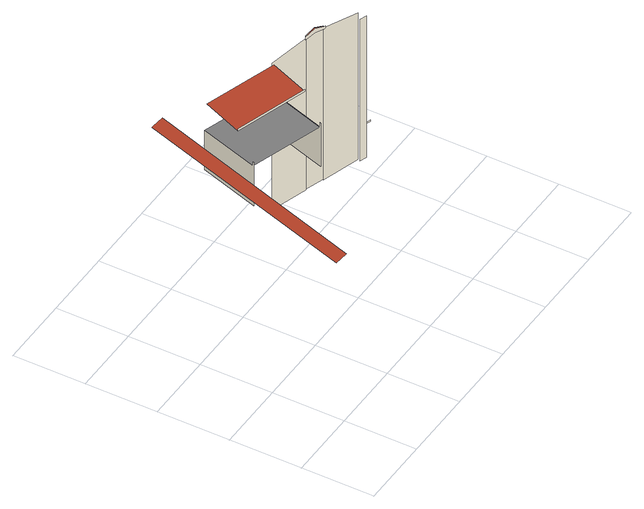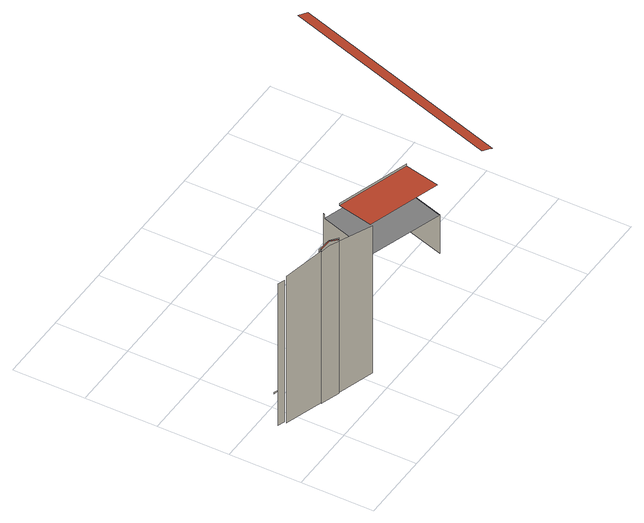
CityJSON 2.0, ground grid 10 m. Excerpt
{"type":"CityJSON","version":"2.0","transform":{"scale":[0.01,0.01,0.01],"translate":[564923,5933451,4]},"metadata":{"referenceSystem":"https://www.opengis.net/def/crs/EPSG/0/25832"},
"CityObjects":{
"building1":{"type":"Building","attributes":{"Grundfläche 2D":"19094.941454","Grundhöhe NN":"4.316"},"children":["building1-1"],"geometry":[{"type":"MultiSurface","lod":"3","boundaries":[[[0,1,2,3,4]],[[5,6,7,8,9,10]],[[11,12,13,14]],[[12,15,16,13]],[[17,7,6,18]],[[19,20,21,22,23,17,18]],[[24,19,18,25,26,27,28]],[[29,28,27,30]],[[31,32,33,34,35,36,37,38,39]],[[40,41,29,30,42]],[[43,41,40,44]],[[45,43,44,46]],[[47,48,49,50,51,52]],[[51,53,54,52]]],"semantics":{"surfaces":[{"type":"RoofSurface"},{"type":"WallSurface"},{"type":"GroundSurface"}],"values":[0,1,1,0,2,1,1,1,1,1,1,1,1,1]}}]},
"building1-1":{"type":"BuildingInstallation","parents":["building1"],"geometry":[{"type":"MultiSurface","lod":"3","boundaries":[[[55,56,57,58,32]],[[59,60,55,32,61]],[[32,58,38,37,36,61]],[[30,27,38,58,57,56]],[[36,44,40,60,59,61]],[[55,60,40,42,30,56]]],"semantics":{"surfaces":[{"type":"RoofSurface"},{"type":"WallSurface"}],"values":[0,0,1,1,1,1]}}]}
},
"vertices":[
[1017,3273,2455],[22,124,2455],[175,76,2507],[1170,3224,2507],[1037,3266,2462],[1830,3029,1291],[1830,3029,1906],[1570,2205,1906],[1570,2205,1971],[1565,2188,1971],[1565,2188,1291],[2673,2140,2318],[2673,2140,2287],[1651,2462,2287],[1651,2462,2318],[2840,2668,2348],[1818,2990,2348],[2591,1882,1906],[2852,2706,1906],[2852,2706,1291],[2591,1882,1291],[2586,1866,1291],[2586,1866,1971],[2591,1882,1971],[2852,2706,32],[2852,2706,2288],[2852,2706,2348],[3375,2541,2423],[3375,2541,32],[3378,2550,32],[3378,2550,2423],[3351,2535,2455],[3505,2487,2507],[3636,2445,2462],[3657,2438,2455],[3657,2438,2421],[3636,2445,2424],[3505,2487,2442],[3371,2529,2423],[3351,2535,2421],[3643,2466,2424],[3643,2466,32],[3511,2508,2442],[3640,2457,32],[3640,2457,2424],[4164,2292,32],[4164,2292,2348],[4251,2227,32],[4154,2258,32],[4154,2258,2264],[4251,2227,2264],[4251,2227,585],[4251,2227,565],[4311,2208,585],[4311,2208,565],
[3511,2508,2507],[3378,2550,2453],[3375,2541,2453],[3371,2529,2453],[3640,2457,2453],[3643,2466,2453],[3636,2445,2453]
]}
